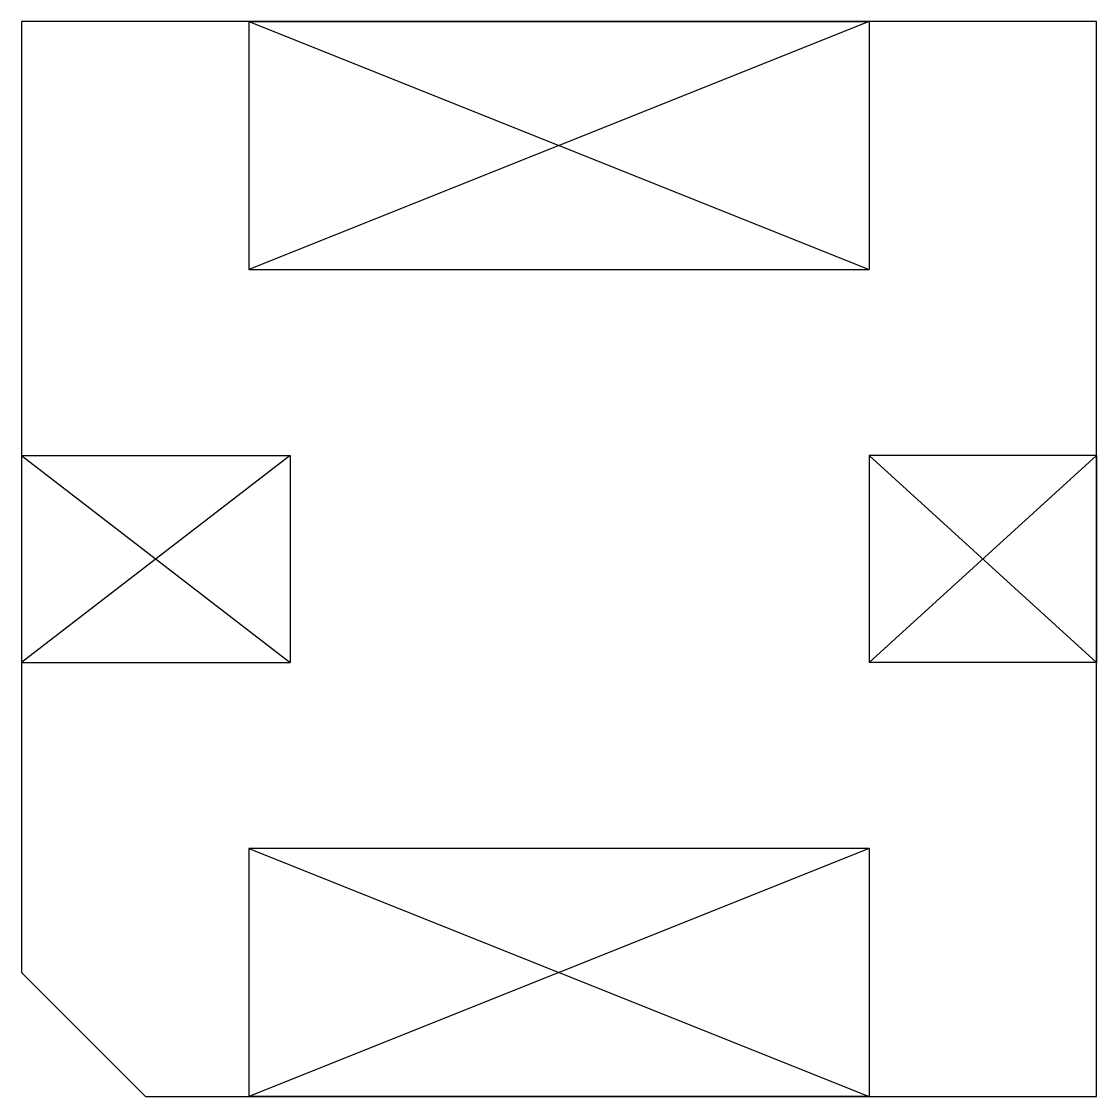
# Model space of a CAD drawing. Extents: x -1.3 to 1.3, y -1.3 to 1.3.
import ezdxf

# ---------------------------------------------------------------- set-up
doc = ezdxf.new("R2010")
doc.units = 0
doc.layers.add('粗实线层', color=7, linetype='CONTINUOUS')
doc.layers.add('细实线层', color=7, linetype='CONTINUOUS')

msp = doc.modelspace()

# ---------------------------------------------------------------- linework, layer by layer
at = {"layer": '粗实线层'}
msp.add_lwpolyline([(1.3, 1.3), (-1.3, 1.3), (-1.3, -1), (-1, -1.3), (1.3, -1.3)], close=True, dxfattribs=at)
at = {"layer": '细实线层'}
for p, q in [((-0.75, 1.3), (0.75, 1.3)), ((-0.75, 1.3), (-0.75, 0.7)), ((0.75, 1.3), (-0.75, 0.7)), ((-0.75, 1.3), (0.75, 0.7)), ((0.75, 1.3), (0.75, 0.7)), ((-0.75, 0.7), (0.75, 0.7)), ((-1.3, 0.25), (-1.3, -0.25)), ((-1.3, 0.25), (-0.65, 0.25)), ((-0.65, 0.25), (-1.3, -0.25)), ((-1.3, 0.25), (-0.65, -0.25)), ((-0.65, 0.25), (-0.65, -0.25)), ((1.3, 0.25), (0.75, 0.25)), ((0.75, 0.25), (0.75, -0.25)), ((1.3, 0.25), (0.75, -0.25)), ((0.75, 0.25), (1.3, -0.25)), ((1.3, 0.25), (1.3, -0.25)), ((-1.3, -0.25), (-0.65, -0.25)), ((1.3, -0.25), (0.75, -0.25)), ((0.75, -0.7), (-0.75, -0.7)), ((-0.75, -0.7), (-0.75, -1.3)), ((0.75, -0.7), (-0.75, -1.3)), ((-0.75, -0.7), (0.75, -1.3)), ((0.75, -0.7), (0.75, -1.3)), ((0.75, -1.3), (-0.75, -1.3))]:
    msp.add_line(p, q, dxfattribs=at)

doc.saveas('drawing.dxf')
